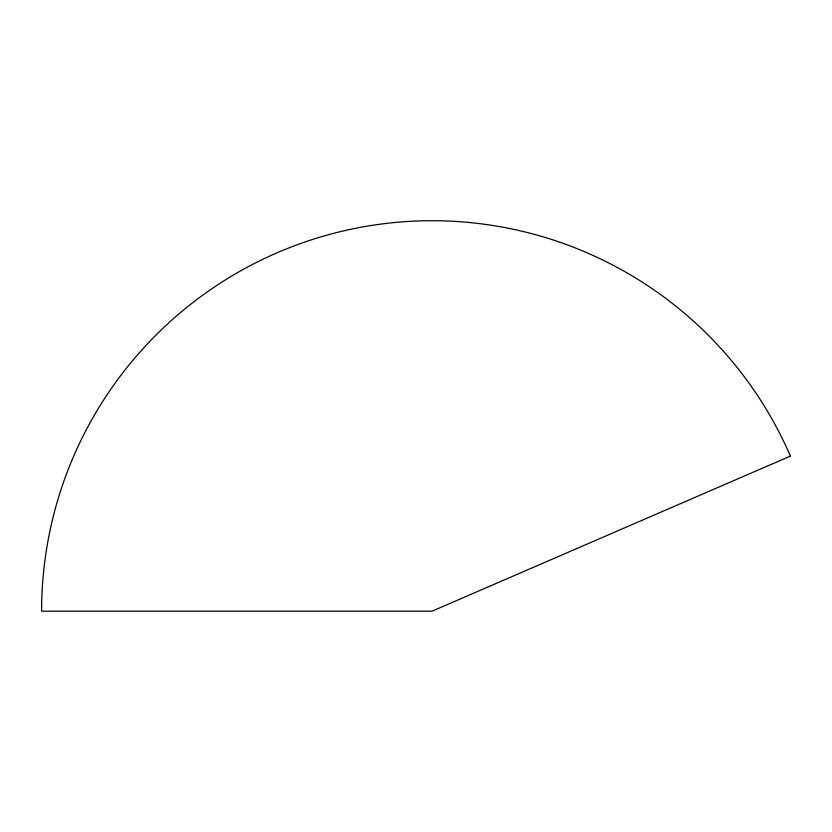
<?xml version="1.0" encoding="UTF-8"?>
<svg xmlns="http://www.w3.org/2000/svg" width="832" height="832" viewBox="0 0 832 832"><rect width="100%" height="100%" fill="white"/><g stroke="black" fill="none" stroke-linecap="round" stroke-linejoin="round"><path stroke-width="1.25" d="M790.4 456.102L432.058 611.177L41.6 611.177A390.458 390.458 0 0 1 790.4 456.102"/></g></svg>
